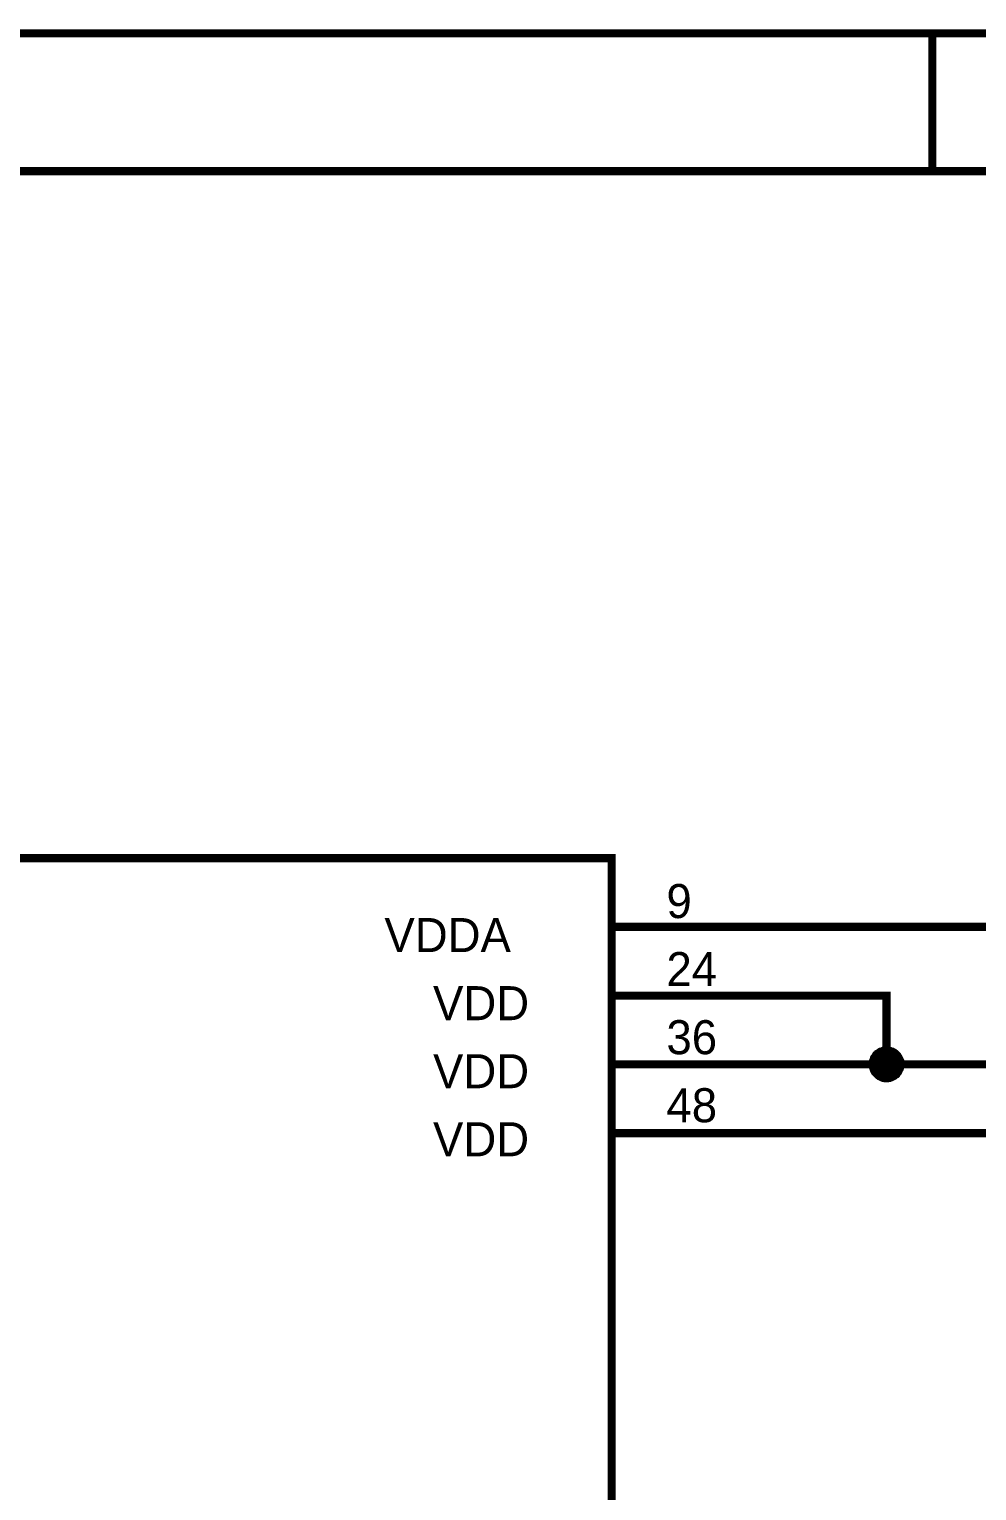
# Model space of a CAD drawing. Header units: millimetres. Extents: x 0 to 19, y 0 to 9.5.
# Drawn here: x 11.353 to 12.731, y 7.379 to 9.506 of the extents above; entities that cross this region are included whole.
import ezdxf

# ---------------------------------------------------------------- set-up
doc = ezdxf.new("R2010")
doc.units = ezdxf.units.MM
doc.header["$MEASUREMENT"] = 0
doc.layers.add('Sheet', color=255, linetype='Continuous')

msp = doc.modelspace()

# ---------------------------------------------------------------- linework, layer by layer
at = {"layer": 'Sheet'}
for points, const_width in [([(0, 9.5), (19, 9.5), (19, 0), (0, 0), (0, 9.5)], 0.0118), ([(0, 9.5), (0, 0), (19, 0), (19, 9.5), (0, 9.5), (0, 9.5)], 0.0039), ([(0.2007, 9.2993), (18.8002, 9.2993), (18.8002, 0.1998), (0.2007, 0.1998), (0.2007, 9.2993)], 0.0118), ([(0.2007, 9.2993), (0.2007, 0.1998), (18.8002, 0.1998), (18.8002, 9.2993), (0.2007, 9.2993), (0.2007, 9.2993)], 0.0039), ([(10.6004, 8.2997), (12.2004, 8.2997), (12.2004, 4.8), (10.6004, 4.8), (10.6004, 8.2997)], 0.0118), ([(10.6004, 8.2997), (10.6004, 4.8), (12.2004, 4.8), (12.2004, 8.2997), (10.6004, 8.2997), (10.6004, 8.2997)], 0.0039)]:
    msp.add_lwpolyline(points, close=True, dxfattribs=dict(at, const_width=const_width))
for points, const_width in [([(12.6668, 9.5), (12.6668, 9.2997)], 0.0118), ([(12.2004, 8.1998), (12.4002, 8.1998)], 0.0118), ([(12.4002, 8.1998), (13.0002, 8.1998), (13.4003, 8.1998), (13.7, 8.1998), (13.8004, 8.1998)], 0.0118), ([(12.2004, 8.0998), (12.4002, 8.0998)], 0.0118), ([(12.4002, 8.0998), (12.6001, 8.0998), (12.6001, 7.9999), (12.9002, 7.9999), (12.9002, 7.8996), (12.4002, 7.8996)], 0.0118), ([(12.5802, 7.9999), (12.5802, 8.0008), (12.5802, 8.0021), (12.5806, 8.003), (12.5806, 8.0039), (12.5806, 8.0048), (12.581, 8.0057), (12.5815, 8.007), (12.5819, 8.0079), (12.5819, 8.0088), (12.5824, 8.0097), (12.5828, 8.0101), (12.5837, 8.011), (12.5841, 8.0119), (12.5846, 8.0128), (12.5855, 8.0132), (12.5859, 8.0141), (12.5868, 8.0145), (12.5872, 8.0154), (12.5881, 8.0158), (12.589, 8.0163), (12.5899, 8.0172), (12.5903, 8.0176), (12.5912, 8.0181), (12.5921, 8.0181), (12.593, 8.0185), (12.5943, 8.0189), (12.5952, 8.0194), (12.5961, 8.0194), (12.597, 8.0194), (12.5978, 8.0198), (12.5992, 8.0198), (12.6001, 8.0198)], 0.0118), ([(12.5802, 7.9999), (12.5802, 8.0008), (12.5802, 8.0021), (12.5806, 8.003), (12.5806, 8.0039), (12.5806, 8.0048), (12.581, 8.0057), (12.5815, 8.007), (12.5819, 8.0079), (12.5819, 8.0088), (12.5824, 8.0097), (12.5828, 8.0101), (12.5837, 8.011), (12.5841, 8.0119), (12.5846, 8.0128), (12.5855, 8.0132), (12.5859, 8.0141), (12.5868, 8.0145), (12.5872, 8.0154), (12.5881, 8.0158), (12.589, 8.0163), (12.5899, 8.0172), (12.5903, 8.0176), (12.5912, 8.0181), (12.5921, 8.0181), (12.593, 8.0185), (12.5943, 8.0189), (12.5952, 8.0194), (12.5961, 8.0194), (12.597, 8.0194), (12.5978, 8.0198), (12.5992, 8.0198), (12.6001, 8.0198)], 0.0118), ([(12.5802, 7.9999), (12.5802, 8.0008), (12.5802, 8.0021), (12.5806, 8.003), (12.5806, 8.0039), (12.5806, 8.0048), (12.581, 8.0057), (12.5815, 8.007), (12.5819, 8.0079), (12.5819, 8.0088), (12.5824, 8.0097), (12.5828, 8.0101), (12.5837, 8.011), (12.5841, 8.0119), (12.5846, 8.0128), (12.5855, 8.0132), (12.5859, 8.0141), (12.5868, 8.0145), (12.5872, 8.0154), (12.5881, 8.0158), (12.589, 8.0163), (12.5899, 8.0172), (12.5903, 8.0176), (12.5912, 8.0181), (12.5921, 8.0181), (12.593, 8.0185), (12.5943, 8.0189), (12.5952, 8.0194), (12.5961, 8.0194), (12.597, 8.0194), (12.5978, 8.0198), (12.5992, 8.0198), (12.6001, 8.0198)], 0.0118), ([(12.5802, 7.9999), (12.5802, 8.0008), (12.5802, 8.0021), (12.5806, 8.003), (12.5806, 8.0039), (12.5806, 8.0048), (12.581, 8.0057), (12.5815, 8.007), (12.5819, 8.0079), (12.5819, 8.0088), (12.5824, 8.0097), (12.5828, 8.0101), (12.5837, 8.011), (12.5841, 8.0119), (12.5846, 8.0128), (12.5855, 8.0132), (12.5859, 8.0141), (12.5868, 8.0145), (12.5872, 8.0154), (12.5881, 8.0158), (12.589, 8.0163), (12.5899, 8.0172), (12.5903, 8.0176), (12.5912, 8.0181), (12.5921, 8.0181), (12.593, 8.0185), (12.5943, 8.0189), (12.5952, 8.0194), (12.5961, 8.0194), (12.597, 8.0194), (12.5978, 8.0198), (12.5992, 8.0198), (12.6001, 8.0198)], 0.0118), ([(12.5802, 7.9999), (12.5802, 8.0008), (12.5802, 8.0021), (12.5806, 8.003), (12.5806, 8.0039), (12.5806, 8.0048), (12.581, 8.0057), (12.5815, 8.007), (12.5819, 8.0079), (12.5819, 8.0088), (12.5824, 8.0097), (12.5828, 8.0101), (12.5837, 8.011), (12.5841, 8.0119), (12.5846, 8.0128), (12.5855, 8.0132), (12.5859, 8.0141), (12.5868, 8.0145), (12.5872, 8.0154), (12.5881, 8.0158), (12.589, 8.0163), (12.5899, 8.0172), (12.5903, 8.0176), (12.5912, 8.0181), (12.5921, 8.0181), (12.593, 8.0185), (12.5943, 8.0189), (12.5952, 8.0194), (12.5961, 8.0194), (12.597, 8.0194), (12.5978, 8.0198), (12.5992, 8.0198), (12.6001, 8.0198)], 0.0039), ([(12.5802, 7.9999), (12.5802, 8.0008), (12.5802, 8.0021), (12.5806, 8.003), (12.5806, 8.0039), (12.5806, 8.0048), (12.581, 8.0057), (12.5815, 8.007), (12.5819, 8.0079), (12.5819, 8.0088), (12.5824, 8.0097), (12.5828, 8.0101), (12.5837, 8.011), (12.5841, 8.0119), (12.5846, 8.0128), (12.5855, 8.0132), (12.5859, 8.0141), (12.5868, 8.0145), (12.5872, 8.0154), (12.5881, 8.0158), (12.589, 8.0163), (12.5899, 8.0172), (12.5903, 8.0176), (12.5912, 8.0181), (12.5921, 8.0181), (12.593, 8.0185), (12.5943, 8.0189), (12.5952, 8.0194), (12.5961, 8.0194), (12.597, 8.0194), (12.5978, 8.0198), (12.5992, 8.0198), (12.6001, 8.0198)], 0.0039), ([(12.5802, 7.9999), (12.5802, 8.0008), (12.5802, 8.0021), (12.5806, 8.003), (12.5806, 8.0039), (12.5806, 8.0048), (12.581, 8.0057), (12.5815, 8.007), (12.5819, 8.0079), (12.5819, 8.0088), (12.5824, 8.0097), (12.5828, 8.0101), (12.5837, 8.011), (12.5841, 8.0119), (12.5846, 8.0128), (12.5855, 8.0132), (12.5859, 8.0141), (12.5868, 8.0145), (12.5872, 8.0154), (12.5881, 8.0158), (12.589, 8.0163), (12.5899, 8.0172), (12.5903, 8.0176), (12.5912, 8.0181), (12.5921, 8.0181), (12.593, 8.0185), (12.5943, 8.0189), (12.5952, 8.0194), (12.5961, 8.0194), (12.597, 8.0194), (12.5978, 8.0198), (12.5992, 8.0198), (12.6001, 8.0198)], 0.0039), ([(12.5802, 7.9999), (12.5802, 8.0008), (12.5802, 8.0021), (12.5806, 8.003), (12.5806, 8.0039), (12.5806, 8.0048), (12.581, 8.0057), (12.5815, 8.007), (12.5819, 8.0079), (12.5819, 8.0088), (12.5824, 8.0097), (12.5828, 8.0101), (12.5837, 8.011), (12.5841, 8.0119), (12.5846, 8.0128), (12.5855, 8.0132), (12.5859, 8.0141), (12.5868, 8.0145), (12.5872, 8.0154), (12.5881, 8.0158), (12.589, 8.0163), (12.5899, 8.0172), (12.5903, 8.0176), (12.5912, 8.0181), (12.5921, 8.0181), (12.593, 8.0185), (12.5943, 8.0189), (12.5952, 8.0194), (12.5961, 8.0194), (12.597, 8.0194), (12.5978, 8.0198), (12.5992, 8.0198), (12.6001, 8.0198)], 0.0039), ([(12.6001, 8.0198), (12.6001, 8.0198)], 0.0118), ([(12.6001, 8.0198), (12.6009, 8.0198), (12.6023, 8.0198), (12.6032, 8.0194), (12.604, 8.0194), (12.6049, 8.0194), (12.6062, 8.0189), (12.6071, 8.0185), (12.608, 8.0181), (12.6089, 8.0181), (12.6098, 8.0176), (12.6107, 8.0172), (12.6116, 8.0163), (12.612, 8.0158), (12.6129, 8.0154), (12.6138, 8.0145), (12.6142, 8.0141), (12.6151, 8.0132), (12.6155, 8.0128), (12.6164, 8.0119), (12.6169, 8.011), (12.6173, 8.0101), (12.6177, 8.0097), (12.6182, 8.0088), (12.6186, 8.0079), (12.6191, 8.007), (12.6195, 8.0057), (12.62, 8.0048), (12.62, 8.0039), (12.62, 8.003), (12.6204, 8.0021), (12.6204, 8.0008), (12.6204, 7.9999)], 0.0118), ([(12.6001, 8.0198), (12.6001, 8.0198)], 0.0118), ([(12.6001, 8.0198), (12.6009, 8.0198), (12.6023, 8.0198), (12.6032, 8.0194), (12.604, 8.0194), (12.6049, 8.0194), (12.6062, 8.0189), (12.6071, 8.0185), (12.608, 8.0181), (12.6089, 8.0181), (12.6098, 8.0176), (12.6107, 8.0172), (12.6116, 8.0163), (12.612, 8.0158), (12.6129, 8.0154), (12.6138, 8.0145), (12.6142, 8.0141), (12.6151, 8.0132), (12.6155, 8.0128), (12.6164, 8.0119), (12.6169, 8.011), (12.6173, 8.0101), (12.6177, 8.0097), (12.6182, 8.0088), (12.6186, 8.0079), (12.6191, 8.007), (12.6195, 8.0057), (12.62, 8.0048), (12.62, 8.0039), (12.62, 8.003), (12.6204, 8.0021), (12.6204, 8.0008), (12.6204, 7.9999)], 0.0118), ([(12.6001, 8.0198), (12.6001, 8.0198)], 0.0118), ([(12.6001, 8.0198), (12.6009, 8.0198), (12.6023, 8.0198), (12.6032, 8.0194), (12.604, 8.0194), (12.6049, 8.0194), (12.6062, 8.0189), (12.6071, 8.0185), (12.608, 8.0181), (12.6089, 8.0181), (12.6098, 8.0176), (12.6107, 8.0172), (12.6116, 8.0163), (12.612, 8.0158), (12.6129, 8.0154), (12.6138, 8.0145), (12.6142, 8.0141), (12.6151, 8.0132), (12.6155, 8.0128), (12.6164, 8.0119), (12.6169, 8.011), (12.6173, 8.0101), (12.6177, 8.0097), (12.6182, 8.0088), (12.6186, 8.0079), (12.6191, 8.007), (12.6195, 8.0057), (12.62, 8.0048), (12.62, 8.0039), (12.62, 8.003), (12.6204, 8.0021), (12.6204, 8.0008), (12.6204, 7.9999)], 0.0118), ([(12.6001, 8.0198), (12.6001, 8.0198)], 0.0118), ([(12.6001, 8.0198), (12.6009, 8.0198), (12.6023, 8.0198), (12.6032, 8.0194), (12.604, 8.0194), (12.6049, 8.0194), (12.6062, 8.0189), (12.6071, 8.0185), (12.608, 8.0181), (12.6089, 8.0181), (12.6098, 8.0176), (12.6107, 8.0172), (12.6116, 8.0163), (12.612, 8.0158), (12.6129, 8.0154), (12.6138, 8.0145), (12.6142, 8.0141), (12.6151, 8.0132), (12.6155, 8.0128), (12.6164, 8.0119), (12.6169, 8.011), (12.6173, 8.0101), (12.6177, 8.0097), (12.6182, 8.0088), (12.6186, 8.0079), (12.6191, 8.007), (12.6195, 8.0057), (12.62, 8.0048), (12.62, 8.0039), (12.62, 8.003), (12.6204, 8.0021), (12.6204, 8.0008), (12.6204, 7.9999)], 0.0118), ([(12.6001, 8.0198), (12.6001, 8.0198)], 0.0039), ([(12.6001, 8.0198), (12.6009, 8.0198), (12.6023, 8.0198), (12.6032, 8.0194), (12.604, 8.0194), (12.6049, 8.0194), (12.6062, 8.0189), (12.6071, 8.0185), (12.608, 8.0181), (12.6089, 8.0181), (12.6098, 8.0176), (12.6107, 8.0172), (12.6116, 8.0163), (12.612, 8.0158), (12.6129, 8.0154), (12.6138, 8.0145), (12.6142, 8.0141), (12.6151, 8.0132), (12.6155, 8.0128), (12.6164, 8.0119), (12.6169, 8.011), (12.6173, 8.0101), (12.6177, 8.0097), (12.6182, 8.0088), (12.6186, 8.0079), (12.6191, 8.007), (12.6195, 8.0057), (12.62, 8.0048), (12.62, 8.0039), (12.62, 8.003), (12.6204, 8.0021), (12.6204, 8.0008), (12.6204, 7.9999)], 0.0039), ([(12.6001, 8.0198), (12.6001, 8.0198)], 0.0039), ([(12.6001, 8.0198), (12.6009, 8.0198), (12.6023, 8.0198), (12.6032, 8.0194), (12.604, 8.0194), (12.6049, 8.0194), (12.6062, 8.0189), (12.6071, 8.0185), (12.608, 8.0181), (12.6089, 8.0181), (12.6098, 8.0176), (12.6107, 8.0172), (12.6116, 8.0163), (12.612, 8.0158), (12.6129, 8.0154), (12.6138, 8.0145), (12.6142, 8.0141), (12.6151, 8.0132), (12.6155, 8.0128), (12.6164, 8.0119), (12.6169, 8.011), (12.6173, 8.0101), (12.6177, 8.0097), (12.6182, 8.0088), (12.6186, 8.0079), (12.6191, 8.007), (12.6195, 8.0057), (12.62, 8.0048), (12.62, 8.0039), (12.62, 8.003), (12.6204, 8.0021), (12.6204, 8.0008), (12.6204, 7.9999)], 0.0039), ([(12.6001, 8.0198), (12.6001, 8.0198)], 0.0039), ([(12.6001, 8.0198), (12.6009, 8.0198), (12.6023, 8.0198), (12.6032, 8.0194), (12.604, 8.0194), (12.6049, 8.0194), (12.6062, 8.0189), (12.6071, 8.0185), (12.608, 8.0181), (12.6089, 8.0181), (12.6098, 8.0176), (12.6107, 8.0172), (12.6116, 8.0163), (12.612, 8.0158), (12.6129, 8.0154), (12.6138, 8.0145), (12.6142, 8.0141), (12.6151, 8.0132), (12.6155, 8.0128), (12.6164, 8.0119), (12.6169, 8.011), (12.6173, 8.0101), (12.6177, 8.0097), (12.6182, 8.0088), (12.6186, 8.0079), (12.6191, 8.007), (12.6195, 8.0057), (12.62, 8.0048), (12.62, 8.0039), (12.62, 8.003), (12.6204, 8.0021), (12.6204, 8.0008), (12.6204, 7.9999)], 0.0039), ([(12.6001, 8.0198), (12.6001, 8.0198)], 0.0039), ([(12.6001, 8.0198), (12.6009, 8.0198), (12.6023, 8.0198), (12.6032, 8.0194), (12.604, 8.0194), (12.6049, 8.0194), (12.6062, 8.0189), (12.6071, 8.0185), (12.608, 8.0181), (12.6089, 8.0181), (12.6098, 8.0176), (12.6107, 8.0172), (12.6116, 8.0163), (12.612, 8.0158), (12.6129, 8.0154), (12.6138, 8.0145), (12.6142, 8.0141), (12.6151, 8.0132), (12.6155, 8.0128), (12.6164, 8.0119), (12.6169, 8.011), (12.6173, 8.0101), (12.6177, 8.0097), (12.6182, 8.0088), (12.6186, 8.0079), (12.6191, 8.007), (12.6195, 8.0057), (12.62, 8.0048), (12.62, 8.0039), (12.62, 8.003), (12.6204, 8.0021), (12.6204, 8.0008), (12.6204, 7.9999)], 0.0039), ([(12.2004, 7.9999), (12.4002, 7.9999)], 0.0118), ([(12.4002, 7.9999), (12.6001, 7.9999)], 0.0118), ([(12.6001, 7.9796), (12.5992, 7.9796), (12.5978, 7.9796), (12.597, 7.98), (12.5961, 7.98), (12.5952, 7.98), (12.5943, 7.9805), (12.593, 7.9809), (12.5921, 7.9814), (12.5912, 7.9818), (12.5903, 7.9822), (12.5899, 7.9827), (12.589, 7.9831), (12.5881, 7.9836), (12.5872, 7.9845), (12.5868, 7.9849), (12.5859, 7.9858), (12.5855, 7.9862), (12.5846, 7.9871), (12.5841, 7.988), (12.5837, 7.9884), (12.5828, 7.9893), (12.5824, 7.9902), (12.5819, 7.9911), (12.5819, 7.992), (12.5815, 7.9929), (12.581, 7.9937), (12.5806, 7.9951), (12.5806, 7.996), (12.5806, 7.9968), (12.5802, 7.9977), (12.5802, 7.999), (12.5802, 7.9999)], 0.0118), ([(12.5802, 7.9999), (12.5802, 7.9999)], 0.0118), ([(12.6001, 7.9796), (12.5992, 7.9796), (12.5978, 7.9796), (12.597, 7.98), (12.5961, 7.98), (12.5952, 7.98), (12.5943, 7.9805), (12.593, 7.9809), (12.5921, 7.9814), (12.5912, 7.9818), (12.5903, 7.9822), (12.5899, 7.9827), (12.589, 7.9831), (12.5881, 7.9836), (12.5872, 7.9845), (12.5868, 7.9849), (12.5859, 7.9858), (12.5855, 7.9862), (12.5846, 7.9871), (12.5841, 7.988), (12.5837, 7.9884), (12.5828, 7.9893), (12.5824, 7.9902), (12.5819, 7.9911), (12.5819, 7.992), (12.5815, 7.9929), (12.581, 7.9937), (12.5806, 7.9951), (12.5806, 7.996), (12.5806, 7.9968), (12.5802, 7.9977), (12.5802, 7.999), (12.5802, 7.9999)], 0.0118), ([(12.5802, 7.9999), (12.5802, 7.9999)], 0.0118), ([(12.6001, 7.9796), (12.5992, 7.9796), (12.5978, 7.9796), (12.597, 7.98), (12.5961, 7.98), (12.5952, 7.98), (12.5943, 7.9805), (12.593, 7.9809), (12.5921, 7.9814), (12.5912, 7.9818), (12.5903, 7.9822), (12.5899, 7.9827), (12.589, 7.9831), (12.5881, 7.9836), (12.5872, 7.9845), (12.5868, 7.9849), (12.5859, 7.9858), (12.5855, 7.9862), (12.5846, 7.9871), (12.5841, 7.988), (12.5837, 7.9884), (12.5828, 7.9893), (12.5824, 7.9902), (12.5819, 7.9911), (12.5819, 7.992), (12.5815, 7.9929), (12.581, 7.9937), (12.5806, 7.9951), (12.5806, 7.996), (12.5806, 7.9968), (12.5802, 7.9977), (12.5802, 7.999), (12.5802, 7.9999)], 0.0118), ([(12.5802, 7.9999), (12.5802, 7.9999)], 0.0118), ([(12.6001, 7.9796), (12.5992, 7.9796), (12.5978, 7.9796), (12.597, 7.98), (12.5961, 7.98), (12.5952, 7.98), (12.5943, 7.9805), (12.593, 7.9809), (12.5921, 7.9814), (12.5912, 7.9818), (12.5903, 7.9822), (12.5899, 7.9827), (12.589, 7.9831), (12.5881, 7.9836), (12.5872, 7.9845), (12.5868, 7.9849), (12.5859, 7.9858), (12.5855, 7.9862), (12.5846, 7.9871), (12.5841, 7.988), (12.5837, 7.9884), (12.5828, 7.9893), (12.5824, 7.9902), (12.5819, 7.9911), (12.5819, 7.992), (12.5815, 7.9929), (12.581, 7.9937), (12.5806, 7.9951), (12.5806, 7.996), (12.5806, 7.9968), (12.5802, 7.9977), (12.5802, 7.999), (12.5802, 7.9999)], 0.0118), ([(12.5802, 7.9999), (12.5802, 7.9999)], 0.0118), ([(12.6001, 7.9796), (12.5992, 7.9796), (12.5978, 7.9796), (12.597, 7.98), (12.5961, 7.98), (12.5952, 7.98), (12.5943, 7.9805), (12.593, 7.9809), (12.5921, 7.9814), (12.5912, 7.9818), (12.5903, 7.9822), (12.5899, 7.9827), (12.589, 7.9831), (12.5881, 7.9836), (12.5872, 7.9845), (12.5868, 7.9849), (12.5859, 7.9858), (12.5855, 7.9862), (12.5846, 7.9871), (12.5841, 7.988), (12.5837, 7.9884), (12.5828, 7.9893), (12.5824, 7.9902), (12.5819, 7.9911), (12.5819, 7.992), (12.5815, 7.9929), (12.581, 7.9937), (12.5806, 7.9951), (12.5806, 7.996), (12.5806, 7.9968), (12.5802, 7.9977), (12.5802, 7.999), (12.5802, 7.9999)], 0.0039), ([(12.5802, 7.9999), (12.5802, 7.9999)], 0.0039), ([(12.6001, 7.9796), (12.5992, 7.9796), (12.5978, 7.9796), (12.597, 7.98), (12.5961, 7.98), (12.5952, 7.98), (12.5943, 7.9805), (12.593, 7.9809), (12.5921, 7.9814), (12.5912, 7.9818), (12.5903, 7.9822), (12.5899, 7.9827), (12.589, 7.9831), (12.5881, 7.9836), (12.5872, 7.9845), (12.5868, 7.9849), (12.5859, 7.9858), (12.5855, 7.9862), (12.5846, 7.9871), (12.5841, 7.988), (12.5837, 7.9884), (12.5828, 7.9893), (12.5824, 7.9902), (12.5819, 7.9911), (12.5819, 7.992), (12.5815, 7.9929), (12.581, 7.9937), (12.5806, 7.9951), (12.5806, 7.996), (12.5806, 7.9968), (12.5802, 7.9977), (12.5802, 7.999), (12.5802, 7.9999)], 0.0039), ([(12.5802, 7.9999), (12.5802, 7.9999)], 0.0039), ([(12.6001, 7.9796), (12.5992, 7.9796), (12.5978, 7.9796), (12.597, 7.98), (12.5961, 7.98), (12.5952, 7.98), (12.5943, 7.9805), (12.593, 7.9809), (12.5921, 7.9814), (12.5912, 7.9818), (12.5903, 7.9822), (12.5899, 7.9827), (12.589, 7.9831), (12.5881, 7.9836), (12.5872, 7.9845), (12.5868, 7.9849), (12.5859, 7.9858), (12.5855, 7.9862), (12.5846, 7.9871), (12.5841, 7.988), (12.5837, 7.9884), (12.5828, 7.9893), (12.5824, 7.9902), (12.5819, 7.9911), (12.5819, 7.992), (12.5815, 7.9929), (12.581, 7.9937), (12.5806, 7.9951), (12.5806, 7.996), (12.5806, 7.9968), (12.5802, 7.9977), (12.5802, 7.999), (12.5802, 7.9999)], 0.0039), ([(12.5802, 7.9999), (12.5802, 7.9999)], 0.0039), ([(12.6001, 7.9796), (12.5992, 7.9796), (12.5978, 7.9796), (12.597, 7.98), (12.5961, 7.98), (12.5952, 7.98), (12.5943, 7.9805), (12.593, 7.9809), (12.5921, 7.9814), (12.5912, 7.9818), (12.5903, 7.9822), (12.5899, 7.9827), (12.589, 7.9831), (12.5881, 7.9836), (12.5872, 7.9845), (12.5868, 7.9849), (12.5859, 7.9858), (12.5855, 7.9862), (12.5846, 7.9871), (12.5841, 7.988), (12.5837, 7.9884), (12.5828, 7.9893), (12.5824, 7.9902), (12.5819, 7.9911), (12.5819, 7.992), (12.5815, 7.9929), (12.581, 7.9937), (12.5806, 7.9951), (12.5806, 7.996), (12.5806, 7.9968), (12.5802, 7.9977), (12.5802, 7.999), (12.5802, 7.9999)], 0.0039), ([(12.5802, 7.9999), (12.5802, 7.9999)], 0.0039), ([(12.6204, 7.9999), (12.6204, 7.999), (12.6204, 7.9977), (12.62, 7.9968), (12.62, 7.996), (12.62, 7.9951), (12.6195, 7.9937), (12.6191, 7.9929), (12.6186, 7.992), (12.6182, 7.9911), (12.6177, 7.9902), (12.6173, 7.9893), (12.6169, 7.9884), (12.6164, 7.988), (12.6155, 7.9871), (12.6151, 7.9862), (12.6142, 7.9858), (12.6138, 7.9849), (12.6129, 7.9845), (12.612, 7.9836), (12.6116, 7.9831), (12.6107, 7.9827), (12.6098, 7.9822), (12.6089, 7.9818), (12.608, 7.9814), (12.6071, 7.9809), (12.6062, 7.9805), (12.6049, 7.98), (12.604, 7.98), (12.6032, 7.98), (12.6023, 7.9796), (12.6009, 7.9796), (12.6001, 7.9796)], 0.0118), ([(12.6204, 7.9999), (12.6204, 7.999), (12.6204, 7.9977), (12.62, 7.9968), (12.62, 7.996), (12.62, 7.9951), (12.6195, 7.9937), (12.6191, 7.9929), (12.6186, 7.992), (12.6182, 7.9911), (12.6177, 7.9902), (12.6173, 7.9893), (12.6169, 7.9884), (12.6164, 7.988), (12.6155, 7.9871), (12.6151, 7.9862), (12.6142, 7.9858), (12.6138, 7.9849), (12.6129, 7.9845), (12.612, 7.9836), (12.6116, 7.9831), (12.6107, 7.9827), (12.6098, 7.9822), (12.6089, 7.9818), (12.608, 7.9814), (12.6071, 7.9809), (12.6062, 7.9805), (12.6049, 7.98), (12.604, 7.98), (12.6032, 7.98), (12.6023, 7.9796), (12.6009, 7.9796), (12.6001, 7.9796)], 0.0118), ([(12.6204, 7.9999), (12.6204, 7.999), (12.6204, 7.9977), (12.62, 7.9968), (12.62, 7.996), (12.62, 7.9951), (12.6195, 7.9937), (12.6191, 7.9929), (12.6186, 7.992), (12.6182, 7.9911), (12.6177, 7.9902), (12.6173, 7.9893), (12.6169, 7.9884), (12.6164, 7.988), (12.6155, 7.9871), (12.6151, 7.9862), (12.6142, 7.9858), (12.6138, 7.9849), (12.6129, 7.9845), (12.612, 7.9836), (12.6116, 7.9831), (12.6107, 7.9827), (12.6098, 7.9822), (12.6089, 7.9818), (12.608, 7.9814), (12.6071, 7.9809), (12.6062, 7.9805), (12.6049, 7.98), (12.604, 7.98), (12.6032, 7.98), (12.6023, 7.9796), (12.6009, 7.9796), (12.6001, 7.9796)], 0.0118), ([(12.6204, 7.9999), (12.6204, 7.999), (12.6204, 7.9977), (12.62, 7.9968), (12.62, 7.996), (12.62, 7.9951), (12.6195, 7.9937), (12.6191, 7.9929), (12.6186, 7.992), (12.6182, 7.9911), (12.6177, 7.9902), (12.6173, 7.9893), (12.6169, 7.9884), (12.6164, 7.988), (12.6155, 7.9871), (12.6151, 7.9862), (12.6142, 7.9858), (12.6138, 7.9849), (12.6129, 7.9845), (12.612, 7.9836), (12.6116, 7.9831), (12.6107, 7.9827), (12.6098, 7.9822), (12.6089, 7.9818), (12.608, 7.9814), (12.6071, 7.9809), (12.6062, 7.9805), (12.6049, 7.98), (12.604, 7.98), (12.6032, 7.98), (12.6023, 7.9796), (12.6009, 7.9796), (12.6001, 7.9796)], 0.0118), ([(12.6204, 7.9999), (12.6204, 7.999), (12.6204, 7.9977), (12.62, 7.9968), (12.62, 7.996), (12.62, 7.9951), (12.6195, 7.9937), (12.6191, 7.9929), (12.6186, 7.992), (12.6182, 7.9911), (12.6177, 7.9902), (12.6173, 7.9893), (12.6169, 7.9884), (12.6164, 7.988), (12.6155, 7.9871), (12.6151, 7.9862), (12.6142, 7.9858), (12.6138, 7.9849), (12.6129, 7.9845), (12.612, 7.9836), (12.6116, 7.9831), (12.6107, 7.9827), (12.6098, 7.9822), (12.6089, 7.9818), (12.608, 7.9814), (12.6071, 7.9809), (12.6062, 7.9805), (12.6049, 7.98), (12.604, 7.98), (12.6032, 7.98), (12.6023, 7.9796), (12.6009, 7.9796), (12.6001, 7.9796)], 0.0039), ([(12.6204, 7.9999), (12.6204, 7.999), (12.6204, 7.9977), (12.62, 7.9968), (12.62, 7.996), (12.62, 7.9951), (12.6195, 7.9937), (12.6191, 7.9929), (12.6186, 7.992), (12.6182, 7.9911), (12.6177, 7.9902), (12.6173, 7.9893), (12.6169, 7.9884), (12.6164, 7.988), (12.6155, 7.9871), (12.6151, 7.9862), (12.6142, 7.9858), (12.6138, 7.9849), (12.6129, 7.9845), (12.612, 7.9836), (12.6116, 7.9831), (12.6107, 7.9827), (12.6098, 7.9822), (12.6089, 7.9818), (12.608, 7.9814), (12.6071, 7.9809), (12.6062, 7.9805), (12.6049, 7.98), (12.604, 7.98), (12.6032, 7.98), (12.6023, 7.9796), (12.6009, 7.9796), (12.6001, 7.9796)], 0.0039), ([(12.6204, 7.9999), (12.6204, 7.999), (12.6204, 7.9977), (12.62, 7.9968), (12.62, 7.996), (12.62, 7.9951), (12.6195, 7.9937), (12.6191, 7.9929), (12.6186, 7.992), (12.6182, 7.9911), (12.6177, 7.9902), (12.6173, 7.9893), (12.6169, 7.9884), (12.6164, 7.988), (12.6155, 7.9871), (12.6151, 7.9862), (12.6142, 7.9858), (12.6138, 7.9849), (12.6129, 7.9845), (12.612, 7.9836), (12.6116, 7.9831), (12.6107, 7.9827), (12.6098, 7.9822), (12.6089, 7.9818), (12.608, 7.9814), (12.6071, 7.9809), (12.6062, 7.9805), (12.6049, 7.98), (12.604, 7.98), (12.6032, 7.98), (12.6023, 7.9796), (12.6009, 7.9796), (12.6001, 7.9796)], 0.0039), ([(12.6204, 7.9999), (12.6204, 7.999), (12.6204, 7.9977), (12.62, 7.9968), (12.62, 7.996), (12.62, 7.9951), (12.6195, 7.9937), (12.6191, 7.9929), (12.6186, 7.992), (12.6182, 7.9911), (12.6177, 7.9902), (12.6173, 7.9893), (12.6169, 7.9884), (12.6164, 7.988), (12.6155, 7.9871), (12.6151, 7.9862), (12.6142, 7.9858), (12.6138, 7.9849), (12.6129, 7.9845), (12.612, 7.9836), (12.6116, 7.9831), (12.6107, 7.9827), (12.6098, 7.9822), (12.6089, 7.9818), (12.608, 7.9814), (12.6071, 7.9809), (12.6062, 7.9805), (12.6049, 7.98), (12.604, 7.98), (12.6032, 7.98), (12.6023, 7.9796), (12.6009, 7.9796), (12.6001, 7.9796)], 0.0039), ([(12.6204, 7.9999), (12.6204, 7.9999), (12.6204, 7.9999), (12.6204, 7.9999), (12.6204, 7.9999), (12.6204, 7.9999), (12.6204, 7.9999), (12.6204, 7.9999), (12.6204, 7.9999), (12.6204, 7.9999), (12.6204, 7.9999), (12.6204, 7.9999), (12.6204, 7.9999), (12.6204, 7.9999), (12.6204, 7.9999), (12.6204, 7.9999), (12.6204, 7.9999), (12.6204, 7.9999), (12.6204, 7.9999), (12.6204, 7.9999), (12.6204, 7.9999), (12.6204, 7.9999), (12.6204, 7.9999), (12.6204, 7.9999), (12.6204, 7.9999), (12.6204, 7.9999), (12.6204, 7.9999), (12.6204, 7.9999), (12.6204, 7.9999), (12.6204, 7.9999), (12.6204, 7.9999), (12.6204, 7.9999), (12.6204, 7.9999)], 0.0118), ([(12.6204, 7.9999), (12.6204, 7.9999)], 0.0118), ([(12.6204, 7.9999), (12.6204, 7.9999), (12.6204, 7.9999), (12.6204, 7.9999), (12.6204, 7.9999), (12.6204, 7.9999), (12.6204, 7.9999), (12.6204, 7.9999), (12.6204, 7.9999), (12.6204, 7.9999), (12.6204, 7.9999), (12.6204, 7.9999), (12.6204, 7.9999), (12.6204, 7.9999), (12.6204, 7.9999), (12.6204, 7.9999), (12.6204, 7.9999), (12.6204, 7.9999), (12.6204, 7.9999), (12.6204, 7.9999), (12.6204, 7.9999), (12.6204, 7.9999), (12.6204, 7.9999), (12.6204, 7.9999), (12.6204, 7.9999), (12.6204, 7.9999), (12.6204, 7.9999), (12.6204, 7.9999), (12.6204, 7.9999), (12.6204, 7.9999), (12.6204, 7.9999), (12.6204, 7.9999), (12.6204, 7.9999)], 0.0118), ([(12.6204, 7.9999), (12.6204, 7.9999)], 0.0118), ([(12.6204, 7.9999), (12.6204, 7.9999), (12.6204, 7.9999), (12.6204, 7.9999), (12.6204, 7.9999), (12.6204, 7.9999), (12.6204, 7.9999), (12.6204, 7.9999), (12.6204, 7.9999), (12.6204, 7.9999), (12.6204, 7.9999), (12.6204, 7.9999), (12.6204, 7.9999), (12.6204, 7.9999), (12.6204, 7.9999), (12.6204, 7.9999), (12.6204, 7.9999), (12.6204, 7.9999), (12.6204, 7.9999), (12.6204, 7.9999), (12.6204, 7.9999), (12.6204, 7.9999), (12.6204, 7.9999), (12.6204, 7.9999), (12.6204, 7.9999), (12.6204, 7.9999), (12.6204, 7.9999), (12.6204, 7.9999), (12.6204, 7.9999), (12.6204, 7.9999), (12.6204, 7.9999), (12.6204, 7.9999), (12.6204, 7.9999)], 0.0118), ([(12.6204, 7.9999), (12.6204, 7.9999)], 0.0118), ([(12.6204, 7.9999), (12.6204, 7.9999), (12.6204, 7.9999), (12.6204, 7.9999), (12.6204, 7.9999), (12.6204, 7.9999), (12.6204, 7.9999), (12.6204, 7.9999), (12.6204, 7.9999), (12.6204, 7.9999), (12.6204, 7.9999), (12.6204, 7.9999), (12.6204, 7.9999), (12.6204, 7.9999), (12.6204, 7.9999), (12.6204, 7.9999), (12.6204, 7.9999), (12.6204, 7.9999), (12.6204, 7.9999), (12.6204, 7.9999), (12.6204, 7.9999), (12.6204, 7.9999), (12.6204, 7.9999), (12.6204, 7.9999), (12.6204, 7.9999), (12.6204, 7.9999), (12.6204, 7.9999), (12.6204, 7.9999), (12.6204, 7.9999), (12.6204, 7.9999), (12.6204, 7.9999), (12.6204, 7.9999), (12.6204, 7.9999)], 0.0118), ([(12.6204, 7.9999), (12.6204, 7.9999)], 0.0118), ([(12.6204, 7.9999), (12.6204, 7.9999), (12.6204, 7.9999), (12.6204, 7.9999), (12.6204, 7.9999), (12.6204, 7.9999), (12.6204, 7.9999), (12.6204, 7.9999), (12.6204, 7.9999), (12.6204, 7.9999), (12.6204, 7.9999), (12.6204, 7.9999), (12.6204, 7.9999), (12.6204, 7.9999), (12.6204, 7.9999), (12.6204, 7.9999), (12.6204, 7.9999), (12.6204, 7.9999), (12.6204, 7.9999), (12.6204, 7.9999), (12.6204, 7.9999), (12.6204, 7.9999), (12.6204, 7.9999), (12.6204, 7.9999), (12.6204, 7.9999), (12.6204, 7.9999), (12.6204, 7.9999), (12.6204, 7.9999), (12.6204, 7.9999), (12.6204, 7.9999), (12.6204, 7.9999), (12.6204, 7.9999), (12.6204, 7.9999)], 0.0039), ([(12.6204, 7.9999), (12.6204, 7.9999)], 0.0039), ([(12.6204, 7.9999), (12.6204, 7.9999), (12.6204, 7.9999), (12.6204, 7.9999), (12.6204, 7.9999), (12.6204, 7.9999), (12.6204, 7.9999), (12.6204, 7.9999), (12.6204, 7.9999), (12.6204, 7.9999), (12.6204, 7.9999), (12.6204, 7.9999), (12.6204, 7.9999), (12.6204, 7.9999), (12.6204, 7.9999), (12.6204, 7.9999), (12.6204, 7.9999), (12.6204, 7.9999), (12.6204, 7.9999), (12.6204, 7.9999), (12.6204, 7.9999), (12.6204, 7.9999), (12.6204, 7.9999), (12.6204, 7.9999), (12.6204, 7.9999), (12.6204, 7.9999), (12.6204, 7.9999), (12.6204, 7.9999), (12.6204, 7.9999), (12.6204, 7.9999), (12.6204, 7.9999), (12.6204, 7.9999), (12.6204, 7.9999)], 0.0039), ([(12.6204, 7.9999), (12.6204, 7.9999)], 0.0039), ([(12.6204, 7.9999), (12.6204, 7.9999), (12.6204, 7.9999), (12.6204, 7.9999), (12.6204, 7.9999), (12.6204, 7.9999), (12.6204, 7.9999), (12.6204, 7.9999), (12.6204, 7.9999), (12.6204, 7.9999), (12.6204, 7.9999), (12.6204, 7.9999), (12.6204, 7.9999), (12.6204, 7.9999), (12.6204, 7.9999), (12.6204, 7.9999), (12.6204, 7.9999), (12.6204, 7.9999), (12.6204, 7.9999), (12.6204, 7.9999), (12.6204, 7.9999), (12.6204, 7.9999), (12.6204, 7.9999), (12.6204, 7.9999), (12.6204, 7.9999), (12.6204, 7.9999), (12.6204, 7.9999), (12.6204, 7.9999), (12.6204, 7.9999), (12.6204, 7.9999), (12.6204, 7.9999), (12.6204, 7.9999), (12.6204, 7.9999)], 0.0039), ([(12.6204, 7.9999), (12.6204, 7.9999)], 0.0039), ([(12.6204, 7.9999), (12.6204, 7.9999), (12.6204, 7.9999), (12.6204, 7.9999), (12.6204, 7.9999), (12.6204, 7.9999), (12.6204, 7.9999), (12.6204, 7.9999), (12.6204, 7.9999), (12.6204, 7.9999), (12.6204, 7.9999), (12.6204, 7.9999), (12.6204, 7.9999), (12.6204, 7.9999), (12.6204, 7.9999), (12.6204, 7.9999), (12.6204, 7.9999), (12.6204, 7.9999), (12.6204, 7.9999), (12.6204, 7.9999), (12.6204, 7.9999), (12.6204, 7.9999), (12.6204, 7.9999), (12.6204, 7.9999), (12.6204, 7.9999), (12.6204, 7.9999), (12.6204, 7.9999), (12.6204, 7.9999), (12.6204, 7.9999), (12.6204, 7.9999), (12.6204, 7.9999), (12.6204, 7.9999), (12.6204, 7.9999)], 0.0039), ([(12.6204, 7.9999), (12.6204, 7.9999)], 0.0039), ([(12.2004, 7.8996), (12.4002, 7.8996)], 0.0118)]:
    msp.add_lwpolyline(points, dxfattribs=dict(at, const_width=const_width))
at = {"layer": 'Sheet', "const_width": 0.02}
msp.add_lwpolyline([(12.59, 8, 1), (12.61, 8, 1)], format="xyb", close=True, dxfattribs=at)

# ---------------------------------------------------------------- texts
at = {"layer": 'Sheet'}
for s, height, p in [('9', 0.0495, (12.28, 8.2126)), ('VDDA', 0.04952, (11.8697, 8.1631)), ('24', 0.04952, (12.28, 8.1136)), ('VDD', 0.04952, (11.9404, 8.064)), ('36', 0.04952, (12.28, 8.0145)), ('VDD', 0.04952, (11.9404, 7.965)), ('48', 0.04952, (12.28, 7.9155)), ('VDD', 0.04952, (11.9404, 7.866))]:
    msp.add_text(s, height=height, dxfattribs=at).set_placement(p)

doc.saveas('drawing.dxf')
